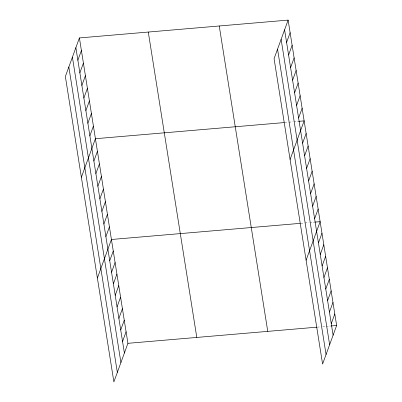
<?xml version="1.0" encoding="UTF-8"?>
<svg xmlns="http://www.w3.org/2000/svg" width="402" height="402" viewBox="0 0 402 402"><rect width="100%" height="100%" fill="white"/><g stroke="black" fill="none" stroke-linecap="round" stroke-linejoin="round"><path stroke-width="0.3" stroke-dasharray="2.01 1.51" d="M284.797 122.53L288.425 122.218M289.028 122.168L292.651 121.856M293.862 121.756L298.696 121.344M300.807 223.306L304.43 222.999M305.038 222.944L308.661 222.638M309.872 222.532L314.098 222.17M317.304 327.138L320.324 326.881M322.741 326.675L330.595 326.002"/><path stroke-width="0.6" d="M79.41 37.934L65.365 76.511L113.877 381.9L127.921 343.318L79.41 37.934L288.123 20.1L336.635 325.489L322.59 364.066L274.079 58.682L288.123 20.1M77.872 60.24L81.41 50.526M79.877 72.837L83.41 63.124M81.877 85.435L85.41 75.722M83.877 98.028L87.41 88.319M85.877 110.625L89.415 100.917M87.882 123.223L91.415 113.515M89.882 135.821L93.415 126.112M81.375 177.292L95.415 138.71L284.194 122.58M93.882 161.016L97.42 151.308M95.887 173.614L99.42 163.905M97.887 186.211L101.42 176.503M99.887 198.809L103.42 189.096M101.887 211.407L105.424 201.693M103.892 224.004L107.424 214.291M105.892 236.602L109.424 226.889M97.384 278.068L111.424 239.486L300.204 223.361M109.726 260.732L113.258 251.024M111.555 272.27L115.093 262.561M113.389 283.807L116.922 274.099M115.223 295.344L118.756 285.636M117.057 306.882L120.59 297.173M118.886 318.419L122.424 308.711M120.721 329.957L124.253 320.243M122.555 341.494L126.087 331.781M286.591 42.406L290.123 32.698M288.591 55.004L292.123 45.295M290.591 67.601L294.123 57.893M292.591 80.199L296.128 70.491M294.596 92.797L298.128 83.088M296.596 105.394L300.128 95.681M298.596 117.992L302.128 108.279M290.088 159.458L304.133 120.876L298.696 121.344M302.6 143.187L306.133 133.474M304.6 155.78L308.133 146.072M306.6 168.378L310.133 158.669M308.6 180.975L312.138 171.267M310.605 193.573L314.138 183.865M312.605 206.171L316.138 196.462M314.605 218.768L318.138 209.06M306.098 260.235L320.143 221.658L314.701 222.12M318.439 242.903L321.972 233.195M320.273 254.441L323.806 244.728M322.102 265.978L325.64 256.265M323.937 277.511L327.469 267.802M325.771 289.048L329.303 279.34M327.605 300.585L331.137 290.877M329.434 312.123L332.972 302.415M331.268 323.66L334.801 313.952M127.921 343.318L316.696 327.193M331.198 325.952L336.635 325.489M284.586 29.808L333.102 335.198M281.119 39.336L329.635 344.725M277.546 49.155L326.062 354.539M219.246 25.984L267.757 331.374M148.283 32.049L196.794 337.434M75.872 47.642L124.384 353.026M72.405 57.169L120.917 362.559M68.832 66.983L117.344 372.373"/></g></svg>
